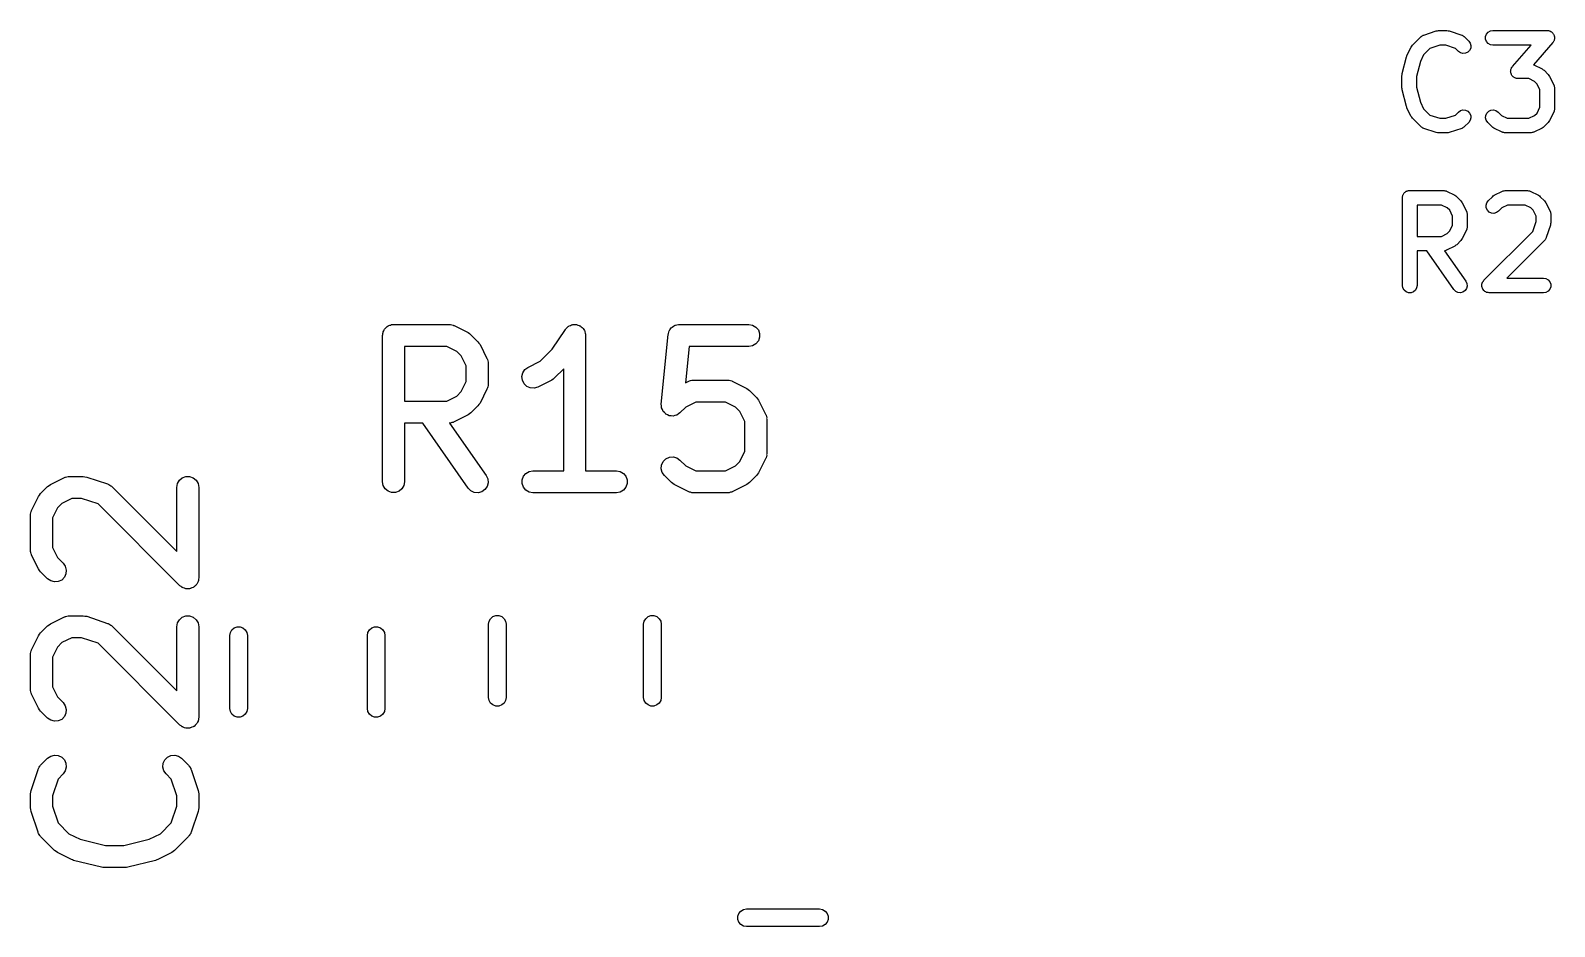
# Model space of a CAD drawing. Extents: x 83.4 to 168.1, y -157.3 to -85.4.
# Drawn here: x 86.18 to 96.59, y -122.21 to -116.08 of the extents above; entities that cross this region are included whole.
import ezdxf

# ---------------------------------------------------------------- set-up
doc = ezdxf.new("R2010")
doc.units = 0
doc.header["$MEASUREMENT"] = 0
doc.layers.add('BLACK', color=7, linetype='CONTINUOUS')

msp = doc.modelspace()

# ---------------------------------------------------------------- linework, layer by layer
at = {"layer": 'Black'}
for p, q in [((95.6219, -116.186), (95.6791, -116.129)), ((95.6791, -116.129), (95.6814, -116.127)), ((95.6814, -116.127), (95.6834, -116.125)), ((95.6834, -116.125), (95.6885, -116.122)), ((95.6885, -116.122), (95.6933, -116.119)), ((95.6933, -116.119), (95.6961, -116.118)), ((95.6961, -116.118), (95.6986, -116.117)), ((95.6986, -116.117), (95.7843, -116.088)), ((95.7843, -116.088), (95.7923, -116.087)), ((95.7923, -116.087), (95.8002, -116.085)), ((95.8002, -116.085), (95.8573, -116.085)), ((95.8573, -116.085), (95.8652, -116.087)), ((95.8652, -116.087), (95.8731, -116.088)), ((95.8731, -116.088), (95.9588, -116.117)), ((95.9588, -116.117), (95.9614, -116.118)), ((95.9614, -116.118), (95.9641, -116.119)), ((95.9641, -116.119), (95.9689, -116.122)), ((95.9689, -116.122), (95.9741, -116.125)), ((95.9741, -116.125), (95.976, -116.127)), ((95.976, -116.127), (95.9784, -116.129)), ((95.9784, -116.129), (96.0069, -116.157)), ((96.1223, -116.127), (96.1283, -116.11)), ((96.1223, -116.144), (96.1223, -116.127)), ((96.1283, -116.16), (96.1223, -116.144)), ((96.1283, -116.11), (96.1394, -116.097)), ((96.1394, -116.097), (96.1545, -116.088)), ((96.1545, -116.088), (96.1716, -116.085)), ((96.1716, -116.085), (96.543, -116.085)), ((96.543, -116.085), (96.5478, -116.086)), ((96.5478, -116.086), (96.5527, -116.086)), ((96.5527, -116.086), (96.5563, -116.088)), ((96.5563, -116.088), (96.5601, -116.088)), ((96.5601, -116.088), (96.5644, -116.091)), ((96.5644, -116.091), (96.5689, -116.093)), ((96.5689, -116.093), (96.5718, -116.095)), ((96.5718, -116.095), (96.5752, -116.097)), ((96.5752, -116.097), (96.5783, -116.101)), ((96.5783, -116.101), (96.582, -116.104)), ((96.582, -116.104), (96.5838, -116.107)), ((96.5838, -116.107), (96.5863, -116.11)), ((96.5863, -116.11), (96.588, -116.115)), ((96.5896, -116.153), (96.5876, -116.157)), ((96.588, -116.115), (96.5903, -116.119)), ((96.5906, -116.149), (96.5896, -116.153)), ((96.5903, -116.119), (96.5909, -116.123)), ((96.5923, -116.144), (96.5906, -116.149)), ((96.5909, -116.123), (96.5923, -116.127)), ((96.5923, -116.127), (96.5923, -116.132)), ((96.5923, -116.132), (96.593, -116.136)), ((96.593, -116.136), (96.5923, -116.14)), ((96.5923, -116.14), (96.5923, -116.144)), ((95.5825, -116.261), (95.584, -116.256)), ((95.584, -116.256), (95.6126, -116.199)), ((95.6126, -116.199), (95.6173, -116.192)), ((95.6173, -116.192), (95.6219, -116.186)), ((95.6984, -116.251), (95.6759, -116.296)), ((95.7415, -116.208), (95.6984, -116.251)), ((95.8083, -116.185), (95.7415, -116.208)), ((95.8492, -116.185), (95.8083, -116.185)), ((95.916, -116.208), (95.8492, -116.185)), ((95.9362, -116.228), (95.916, -116.208)), ((95.9505, -116.238), (95.9362, -116.228)), ((95.9672, -116.242), (95.9505, -116.238)), ((95.9845, -116.241), (95.9672, -116.242)), ((96.0003, -116.234), (95.9845, -116.241)), ((96.0125, -116.221), (96.0003, -116.234)), ((96.0069, -116.157), (96.0169, -116.171)), ((96.0199, -116.205), (96.0125, -116.221)), ((96.0169, -116.171), (96.0214, -116.188)), ((96.0214, -116.188), (96.0199, -116.205)), ((96.1394, -116.174), (96.1283, -116.16)), ((96.1545, -116.182), (96.1394, -116.174)), ((96.1716, -116.185), (96.1545, -116.182)), ((96.4328, -116.185), (96.1716, -116.185)), ((96.3054, -116.331), (96.4328, -116.185)), ((96.5806, -116.168), (96.4491, -116.319)), ((96.5832, -116.164), (96.5806, -116.168)), ((96.5863, -116.16), (96.5832, -116.164)), ((96.5876, -116.157), (96.5863, -116.16)), ((95.5517, -116.38), (95.5802, -116.266)), ((95.5802, -116.266), (95.5825, -116.261)), ((95.6759, -116.296), (95.6502, -116.399)), ((96.293, -116.363), (96.2938, -116.359)), ((96.2938, -116.368), (96.293, -116.363)), ((96.2938, -116.355), (96.2954, -116.351)), ((96.2938, -116.359), (96.2938, -116.355)), ((96.2954, -116.351), (96.2964, -116.346)), ((96.2964, -116.346), (96.2984, -116.343)), ((96.2984, -116.343), (96.2997, -116.339)), ((96.2997, -116.339), (96.3029, -116.335)), ((96.3029, -116.335), (96.3054, -116.331)), ((96.4491, -116.319), (96.4511, -116.319)), ((96.4511, -116.319), (96.5082, -116.348)), ((96.5082, -116.348), (96.5147, -116.353)), ((96.5147, -116.353), (96.5212, -116.357)), ((96.5212, -116.357), (96.5498, -116.386)), ((95.5502, -116.393), (95.5512, -116.387)), ((95.5502, -116.478), (95.5502, -116.393)), ((95.5512, -116.387), (95.5517, -116.38)), ((95.6502, -116.399), (95.6502, -116.472)), ((96.2938, -116.373), (96.2938, -116.368)), ((96.2951, -116.376), (96.2938, -116.373)), ((96.2957, -116.38), (96.2951, -116.376)), ((96.298, -116.384), (96.2957, -116.38)), ((96.2997, -116.389), (96.298, -116.384)), ((96.3022, -116.392), (96.2997, -116.389)), ((96.3041, -116.395), (96.3022, -116.392)), ((96.3077, -116.399), (96.3041, -116.395)), ((96.3109, -116.402), (96.3077, -116.399)), ((96.3142, -116.404), (96.3109, -116.402)), ((96.3171, -116.407), (96.3142, -116.404)), ((96.3217, -116.409), (96.3171, -116.407)), ((96.3259, -116.411), (96.3217, -116.409)), ((96.3297, -116.412), (96.3259, -116.411)), ((96.3333, -116.413), (96.3297, -116.412)), ((96.3382, -116.413), (96.3333, -116.413)), ((96.343, -116.414), (96.3382, -116.413)), ((96.4169, -116.414), (96.343, -116.414)), ((96.4563, -116.434), (96.4169, -116.414)), ((96.4734, -116.451), (96.4563, -116.434)), ((96.493, -116.49), (96.4734, -116.451)), ((96.5498, -116.386), (96.5544, -116.392)), ((96.5544, -116.392), (96.5592, -116.399)), ((96.5592, -116.399), (96.5877, -116.456)), ((96.5877, -116.456), (96.5886, -116.459)), ((96.5886, -116.459), (96.59, -116.461)), ((96.59, -116.461), (96.591, -116.467)), ((96.591, -116.467), (96.5927, -116.473)), ((95.5512, -116.484), (95.5502, -116.478)), ((95.5517, -116.49), (95.5512, -116.484)), ((95.5802, -116.605), (95.5517, -116.49)), ((95.6502, -116.472), (95.6759, -116.575)), ((96.493, -116.609), (96.493, -116.49)), ((96.5927, -116.473), (96.5925, -116.475)), ((96.5925, -116.475), (96.593, -116.478)), ((96.593, -116.478), (96.593, -116.621)), ((95.5825, -116.61), (95.5802, -116.605)), ((95.584, -116.615), (95.5825, -116.61)), ((95.6126, -116.672), (95.584, -116.615)), ((95.6173, -116.678), (95.6126, -116.672)), ((95.6759, -116.575), (95.6984, -116.62)), ((95.6984, -116.62), (95.7415, -116.663)), ((95.7415, -116.663), (95.8083, -116.685)), ((95.8492, -116.685), (95.916, -116.663)), ((95.916, -116.663), (95.9362, -116.643)), ((95.9362, -116.643), (95.9505, -116.633)), ((95.9505, -116.633), (95.9672, -116.628)), ((95.9672, -116.628), (95.9845, -116.63)), ((95.9845, -116.63), (96.0003, -116.637)), ((96.0003, -116.637), (96.0125, -116.65)), ((96.0125, -116.65), (96.0199, -116.665)), ((96.0199, -116.665), (96.0214, -116.683)), ((96.1218, -116.683), (96.1233, -116.665)), ((96.1233, -116.665), (96.1306, -116.65)), ((96.1306, -116.65), (96.1429, -116.637)), ((96.1429, -116.637), (96.1586, -116.63)), ((96.1586, -116.63), (96.1759, -116.628)), ((96.1759, -116.628), (96.1927, -116.633)), ((96.1927, -116.633), (96.2069, -116.643)), ((96.2069, -116.643), (96.2298, -116.666)), ((96.2298, -116.666), (96.2691, -116.685)), ((96.4169, -116.685), (96.4563, -116.666)), ((96.4563, -116.666), (96.4734, -116.649)), ((96.4734, -116.649), (96.493, -116.609)), ((96.5877, -116.643), (96.5592, -116.701)), ((96.5886, -116.641), (96.5877, -116.643)), ((96.59, -116.638), (96.5886, -116.641)), ((96.591, -116.632), (96.59, -116.638)), ((96.5927, -116.627), (96.591, -116.632)), ((96.593, -116.621), (96.5925, -116.624)), ((96.5925, -116.624), (96.5927, -116.627)), ((95.6219, -116.685), (95.6173, -116.678)), ((95.6791, -116.742), (95.6219, -116.685)), ((95.6814, -116.744), (95.6791, -116.742)), ((95.6834, -116.746), (95.6814, -116.744)), ((95.6885, -116.749), (95.6834, -116.746)), ((95.6933, -116.752), (95.6885, -116.749)), ((95.6961, -116.753), (95.6933, -116.752)), ((95.6986, -116.754), (95.6961, -116.753)), ((95.7843, -116.783), (95.6986, -116.754)), ((95.8083, -116.685), (95.8492, -116.685)), ((95.9588, -116.754), (95.8731, -116.783)), ((95.9614, -116.753), (95.9588, -116.754)), ((95.9641, -116.752), (95.9614, -116.753)), ((95.9689, -116.749), (95.9641, -116.752)), ((95.9741, -116.746), (95.9689, -116.749)), ((95.976, -116.744), (95.9741, -116.746)), ((95.9784, -116.742), (95.976, -116.744)), ((96.0069, -116.714), (95.9784, -116.742)), ((96.0169, -116.699), (96.0069, -116.714)), ((96.0214, -116.683), (96.0169, -116.699)), ((96.1263, -116.699), (96.1218, -116.683)), ((96.1362, -116.714), (96.1263, -116.699)), ((96.1648, -116.742), (96.1362, -116.714)), ((96.1714, -116.747), (96.1648, -116.742)), ((96.1778, -116.752), (96.1714, -116.747)), ((96.2349, -116.78), (96.1778, -116.752)), ((96.2377, -116.781), (96.2349, -116.78)), ((96.2402, -116.782), (96.2377, -116.781)), ((96.2691, -116.685), (96.4169, -116.685)), ((96.4483, -116.781), (96.4458, -116.782)), ((96.4511, -116.78), (96.4483, -116.781)), ((96.5082, -116.752), (96.4511, -116.78)), ((96.5147, -116.747), (96.5082, -116.752)), ((96.5212, -116.742), (96.5147, -116.747)), ((96.5498, -116.714), (96.5212, -116.742)), ((96.5544, -116.707), (96.5498, -116.714)), ((96.5592, -116.701), (96.5544, -116.707)), ((95.7923, -116.784), (95.7843, -116.783)), ((95.8002, -116.785), (95.7923, -116.784)), ((95.8573, -116.785), (95.8002, -116.785)), ((95.8652, -116.784), (95.8573, -116.785)), ((95.8731, -116.783), (95.8652, -116.784)), ((96.246, -116.783), (96.2402, -116.782)), ((96.2516, -116.785), (96.246, -116.783)), ((96.2545, -116.785), (96.2516, -116.785)), ((96.2573, -116.785), (96.2545, -116.785)), ((96.4287, -116.785), (96.2573, -116.785)), ((96.4316, -116.785), (96.4287, -116.785)), ((96.4344, -116.785), (96.4316, -116.785)), ((96.4401, -116.783), (96.4344, -116.785)), ((96.4458, -116.782), (96.4401, -116.783)), ((95.5628, -117.199), (95.565, -117.195)), ((95.565, -117.195), (95.5684, -117.193)), ((95.5684, -117.193), (95.5712, -117.189)), ((95.5712, -117.189), (95.575, -117.187)), ((95.575, -117.187), (95.5783, -117.184)), ((95.5783, -117.184), (95.5824, -117.183)), ((95.5824, -117.183), (95.5862, -117.181)), ((95.5862, -117.181), (95.5905, -117.18)), ((95.5905, -117.18), (95.5946, -117.178)), ((95.5946, -117.178), (95.599, -117.178)), ((95.599, -117.178), (95.6033, -117.178)), ((95.6033, -117.178), (95.8319, -117.178)), ((95.8319, -117.178), (95.8347, -117.178)), ((95.8347, -117.178), (95.8376, -117.178)), ((95.8376, -117.178), (95.8432, -117.18)), ((95.8432, -117.18), (95.849, -117.181)), ((95.849, -117.181), (95.8515, -117.182)), ((95.8515, -117.182), (95.8543, -117.183)), ((95.8543, -117.183), (95.9114, -117.211)), ((96.181, -117.211), (96.2381, -117.183)), ((96.2381, -117.183), (96.2409, -117.182)), ((96.2409, -117.182), (96.2434, -117.181)), ((96.2434, -117.181), (96.2491, -117.18)), ((96.2491, -117.18), (96.2548, -117.178)), ((96.2548, -117.178), (96.2576, -117.178)), ((96.2576, -117.178), (96.2605, -117.178)), ((96.2605, -117.178), (96.4033, -117.178)), ((96.4033, -117.178), (96.4062, -117.178)), ((96.4062, -117.178), (96.409, -117.178)), ((96.409, -117.178), (96.4147, -117.18)), ((96.4147, -117.18), (96.4204, -117.181)), ((96.4204, -117.181), (96.4229, -117.182)), ((96.4229, -117.182), (96.4257, -117.183)), ((96.4257, -117.183), (96.4828, -117.211)), ((95.5533, -117.228), (95.5541, -117.223)), ((95.5533, -117.828), (95.5533, -117.228)), ((95.5541, -117.219), (95.5556, -117.215)), ((95.5541, -117.223), (95.5541, -117.219)), ((95.5556, -117.215), (95.5563, -117.211)), ((95.5563, -117.211), (95.5585, -117.207)), ((95.5585, -117.207), (95.56, -117.203)), ((95.56, -117.203), (95.5628, -117.199)), ((95.6533, -117.278), (95.6533, -117.492)), ((95.8201, -117.278), (95.6533, -117.278)), ((95.8594, -117.297), (95.8201, -117.278)), ((95.8765, -117.314), (95.8594, -117.297)), ((95.9114, -117.211), (95.9178, -117.216)), ((95.9178, -117.216), (95.9244, -117.221)), ((95.9244, -117.221), (95.953, -117.249)), ((95.953, -117.249), (95.9576, -117.256)), ((95.9576, -117.256), (95.9623, -117.262)), ((95.9623, -117.262), (95.9909, -117.32)), ((96.125, -117.28), (96.1294, -117.264)), ((96.1265, -117.298), (96.125, -117.28)), ((96.1338, -117.313), (96.1265, -117.298)), ((96.1294, -117.264), (96.1394, -117.249)), ((96.1394, -117.249), (96.168, -117.221)), ((96.168, -117.221), (96.1745, -117.216)), ((96.1745, -117.216), (96.181, -117.211)), ((96.2329, -117.297), (96.2101, -117.32)), ((96.2723, -117.278), (96.2329, -117.297)), ((96.3915, -117.278), (96.2723, -117.278)), ((96.4309, -117.297), (96.3915, -117.278)), ((96.448, -117.314), (96.4309, -117.297)), ((96.4828, -117.211), (96.4893, -117.216)), ((96.4893, -117.216), (96.4958, -117.221)), ((96.4958, -117.221), (96.5244, -117.249)), ((96.5244, -117.249), (96.529, -117.256)), ((96.529, -117.256), (96.5338, -117.262)), ((96.5338, -117.262), (96.5623, -117.32)), ((95.8962, -117.354), (95.8765, -117.314)), ((95.8962, -117.416), (95.8962, -117.354)), ((95.9909, -117.32), (95.9917, -117.322)), ((95.9917, -117.322), (95.9932, -117.325)), ((95.9932, -117.325), (95.9942, -117.331)), ((95.9942, -117.331), (95.9959, -117.336)), ((95.9959, -117.336), (95.9957, -117.339)), ((95.9957, -117.339), (95.9962, -117.342)), ((95.9962, -117.342), (95.9962, -117.428)), ((96.1461, -117.326), (96.1338, -117.313)), ((96.1618, -117.333), (96.1461, -117.326)), ((96.1791, -117.335), (96.1618, -117.333)), ((96.1959, -117.33), (96.1791, -117.335)), ((96.2101, -117.32), (96.1959, -117.33)), ((96.4453, -117.458), (96.4676, -117.391)), ((96.4676, -117.354), (96.448, -117.314)), ((96.4676, -117.391), (96.4676, -117.354)), ((96.5623, -117.32), (96.5632, -117.322)), ((96.5632, -117.322), (96.5646, -117.325)), ((96.5646, -117.325), (96.5656, -117.331)), ((96.5656, -117.331), (96.5673, -117.336)), ((96.5676, -117.399), (96.5662, -117.407)), ((96.5673, -117.336), (96.5671, -117.339)), ((96.5671, -117.339), (96.5676, -117.342)), ((96.5676, -117.342), (96.5676, -117.399)), ((95.6533, -117.492), (95.8201, -117.492)), ((95.8201, -117.492), (95.8594, -117.472)), ((95.8594, -117.472), (95.8765, -117.455)), ((95.8765, -117.455), (95.8962, -117.416)), ((95.9623, -117.507), (95.9576, -117.514)), ((95.9909, -117.45), (95.9623, -117.507)), ((95.9917, -117.447), (95.9909, -117.45)), ((95.9932, -117.445), (95.9917, -117.447)), ((95.9942, -117.439), (95.9932, -117.445)), ((95.9959, -117.433), (95.9942, -117.439)), ((95.9962, -117.428), (95.9957, -117.43)), ((95.9957, -117.43), (95.9959, -117.433)), ((96.1108, -117.792), (96.4453, -117.458)), ((96.5344, -117.506), (96.531, -117.511)), ((96.5351, -117.503), (96.5344, -117.506)), ((96.5365, -117.501), (96.5351, -117.503)), ((96.5651, -117.415), (96.5365, -117.501)), ((96.5662, -117.407), (96.5651, -117.415)), ((95.7202, -117.592), (95.6533, -117.592)), ((95.6533, -117.592), (95.6533, -117.828)), ((95.9052, -117.856), (95.7202, -117.592)), ((95.8432, -117.59), (95.8412, -117.59)), ((95.8412, -117.59), (95.9871, -117.799)), ((95.849, -117.589), (95.8432, -117.59)), ((95.8515, -117.587), (95.849, -117.589)), ((95.8543, -117.587), (95.8515, -117.587)), ((95.9114, -117.558), (95.8543, -117.587)), ((95.9178, -117.553), (95.9114, -117.558)), ((95.9244, -117.549), (95.9178, -117.553)), ((95.953, -117.52), (95.9244, -117.549)), ((95.9576, -117.514), (95.953, -117.52)), ((96.5244, -117.52), (96.2669, -117.778)), ((96.5261, -117.518), (96.5244, -117.52)), ((96.5282, -117.516), (96.5261, -117.518)), ((96.531, -117.511), (96.5282, -117.516)), ((95.9871, -117.799), (95.9945, -117.815)), ((95.9945, -117.815), (95.996, -117.832)), ((96.0964, -117.823), (96.0969, -117.821)), ((96.0969, -117.83), (96.0964, -117.823)), ((96.0969, -117.819), (96.0992, -117.813)), ((96.0969, -117.821), (96.0969, -117.819)), ((96.0992, -117.813), (96.1009, -117.806)), ((96.1009, -117.806), (96.1021, -117.805)), ((96.1021, -117.805), (96.1029, -117.803)), ((96.1029, -117.803), (96.1071, -117.798)), ((96.1071, -117.798), (96.1108, -117.792)), ((96.2669, -117.778), (96.5176, -117.778)), ((96.5176, -117.778), (96.5347, -117.781)), ((96.5347, -117.781), (96.5498, -117.789)), ((96.5498, -117.789), (96.5609, -117.803)), ((96.5609, -117.803), (96.5669, -117.819)), ((96.5669, -117.819), (96.5669, -117.836)), ((95.5563, -117.845), (95.5533, -117.828)), ((95.565, -117.86), (95.5563, -117.845)), ((95.5783, -117.871), (95.565, -117.86)), ((95.5946, -117.877), (95.5783, -117.871)), ((95.612, -117.877), (95.5946, -117.877)), ((95.6283, -117.871), (95.612, -117.877)), ((95.6416, -117.86), (95.6283, -117.871)), ((95.6503, -117.845), (95.6416, -117.86)), ((95.6533, -117.828), (95.6503, -117.845)), ((95.9175, -117.869), (95.9052, -117.856)), ((95.9332, -117.876), (95.9175, -117.869)), ((95.9505, -117.877), (95.9332, -117.876)), ((95.9673, -117.873), (95.9505, -117.877)), ((95.9815, -117.863), (95.9673, -117.873)), ((95.9915, -117.849), (95.9815, -117.863)), ((95.996, -117.832), (95.9915, -117.849)), ((96.0969, -117.836), (96.0969, -117.83)), ((96.0977, -117.838), (96.0969, -117.836)), ((96.0979, -117.841), (96.0977, -117.838)), ((96.1007, -117.846), (96.0979, -117.841)), ((96.1029, -117.853), (96.1007, -117.846)), ((96.1043, -117.854), (96.1029, -117.853)), ((96.1052, -117.856), (96.1043, -117.854)), ((96.1098, -117.861), (96.1052, -117.856)), ((96.114, -117.866), (96.1098, -117.861)), ((96.116, -117.867), (96.114, -117.866)), ((96.1175, -117.869), (96.116, -117.867)), ((96.1234, -117.871), (96.1175, -117.869)), ((96.1291, -117.875), (96.1234, -117.871)), ((96.1313, -117.875), (96.1291, -117.875)), ((96.1332, -117.876), (96.1313, -117.875)), ((96.1397, -117.876), (96.1332, -117.876)), ((96.1462, -117.878), (96.1397, -117.876)), ((96.5176, -117.878), (96.1462, -117.878)), ((96.5347, -117.875), (96.5176, -117.878)), ((96.5498, -117.866), (96.5347, -117.875)), ((96.5609, -117.853), (96.5498, -117.866)), ((96.5669, -117.836), (96.5609, -117.853)), ((88.59, -118.138), (88.5922, -118.132)), ((88.5922, -118.132), (88.5964, -118.127)), ((88.5964, -118.127), (88.5997, -118.121)), ((88.5997, -118.121), (88.6047, -118.117)), ((88.6047, -118.117), (88.609, -118.112)), ((88.609, -118.112), (88.6146, -118.109)), ((88.6146, -118.109), (88.6197, -118.104)), ((88.6197, -118.104), (88.6258, -118.102)), ((88.6258, -118.102), (88.6315, -118.099)), ((88.6315, -118.099), (88.638, -118.098)), ((88.638, -118.098), (88.6441, -118.095)), ((88.6441, -118.095), (88.6507, -118.095)), ((88.6507, -118.095), (88.6572, -118.094)), ((88.6572, -118.094), (89.0381, -118.094)), ((89.0381, -118.094), (89.0424, -118.095)), ((89.0424, -118.095), (89.0467, -118.095)), ((89.0467, -118.095), (89.0551, -118.097)), ((89.0551, -118.097), (89.0638, -118.099)), ((89.0638, -118.099), (89.0675, -118.101)), ((89.0675, -118.101), (89.0717, -118.102)), ((89.0717, -118.102), (89.1669, -118.15)), ((89.7417, -118.264), (89.8329, -118.128)), ((89.8329, -118.128), (89.8357, -118.125)), ((89.8357, -118.125), (89.8378, -118.121)), ((89.8378, -118.121), (89.8447, -118.115)), ((89.8447, -118.115), (89.8508, -118.109)), ((89.8508, -118.109), (89.8546, -118.107)), ((89.8546, -118.107), (89.8578, -118.104)), ((89.8578, -118.104), (89.8662, -118.101)), ((89.8662, -118.101), (89.8742, -118.097)), ((89.8742, -118.097), (89.8783, -118.097)), ((89.8783, -118.097), (89.8822, -118.095)), ((89.8822, -118.095), (89.8912, -118.095)), ((89.8912, -118.095), (89.9001, -118.094)), ((89.9001, -118.094), (89.9041, -118.095)), ((89.9041, -118.095), (89.9083, -118.095)), ((89.9083, -118.095), (89.9167, -118.099)), ((89.9167, -118.099), (89.9254, -118.101)), ((89.9254, -118.101), (89.9289, -118.103)), ((89.9289, -118.103), (89.9328, -118.104)), ((89.9328, -118.104), (89.9396, -118.11)), ((89.9396, -118.11), (89.9471, -118.115)), ((89.9471, -118.115), (89.9495, -118.118)), ((89.9495, -118.118), (89.9527, -118.121)), ((89.9527, -118.121), (89.9572, -118.129)), ((89.9572, -118.129), (89.9625, -118.136)), ((90.542, -118.137), (90.5436, -118.135)), ((90.5436, -118.135), (90.5446, -118.132)), ((90.5446, -118.132), (90.5512, -118.124)), ((90.5512, -118.124), (90.5572, -118.116)), ((90.5572, -118.116), (90.5595, -118.114)), ((90.5595, -118.114), (90.5613, -118.112)), ((90.5613, -118.112), (90.5702, -118.107)), ((90.5702, -118.107), (90.5787, -118.101)), ((90.5787, -118.101), (90.5814, -118.1)), ((90.5814, -118.1), (90.5839, -118.099)), ((90.5839, -118.099), (90.594, -118.097)), ((90.594, -118.097), (90.6039, -118.095)), ((90.6039, -118.095), (90.6068, -118.095)), ((90.6068, -118.095), (90.6095, -118.094)), ((90.6095, -118.094), (91.0857, -118.094)), ((91.0857, -118.094), (91.1114, -118.099)), ((91.1114, -118.099), (91.1339, -118.112)), ((91.1339, -118.112), (91.1507, -118.132)), ((91.1507, -118.132), (91.1596, -118.156)), ((88.5822, -118.169), (88.5833, -118.163)), ((88.5822, -119.169), (88.5822, -118.169)), ((88.5833, -118.156), (88.5855, -118.15)), ((88.5833, -118.163), (88.5833, -118.156)), ((88.5855, -118.15), (88.5867, -118.144)), ((88.5867, -118.144), (88.59, -118.138)), ((89.1669, -118.15), (89.1766, -118.157)), ((89.1766, -118.157), (89.1864, -118.164)), ((89.1864, -118.164), (89.234, -118.212)), ((89.234, -118.212), (89.2409, -118.221)), ((89.2409, -118.221), (89.2481, -118.231)), ((89.2481, -118.231), (89.2957, -118.326)), ((89.9625, -118.136), (89.9637, -118.14)), ((89.9637, -118.14), (89.9657, -118.144)), ((89.9657, -118.144), (89.9673, -118.153)), ((89.9673, -118.153), (89.9698, -118.161)), ((89.9698, -118.161), (89.9695, -118.165)), ((89.9695, -118.165), (89.9703, -118.169)), ((89.9703, -118.169), (89.9703, -119.094)), ((90.4873, -118.638), (90.5349, -118.162)), ((90.5349, -118.162), (90.5357, -118.159)), ((90.5357, -118.156), (90.5392, -118.147)), ((90.5357, -118.159), (90.5357, -118.156)), ((90.5392, -118.147), (90.542, -118.137)), ((91.1339, -118.227), (91.1114, -118.24)), ((91.1507, -118.207), (91.1339, -118.227)), ((91.1596, -118.182), (91.1507, -118.207)), ((91.1596, -118.156), (91.1596, -118.182)), ((88.7322, -118.244), (88.7322, -118.618)), ((89.0204, -118.244), (88.7322, -118.244)), ((89.0889, -118.279), (89.0204, -118.244)), ((89.1193, -118.309), (89.0889, -118.279)), ((89.1536, -118.378), (89.1193, -118.309)), ((89.2957, -118.326), (89.2969, -118.33)), ((89.2969, -118.33), (89.2991, -118.334)), ((89.2991, -118.334), (89.3006, -118.343)), ((89.3006, -118.343), (89.3031, -118.351)), ((89.6604, -118.346), (89.7417, -118.264)), ((90.6774, -118.244), (90.6526, -118.493)), ((91.0857, -118.244), (90.6774, -118.244)), ((91.1114, -118.24), (91.0857, -118.244)), ((89.1536, -118.485), (89.1536, -118.378)), ((89.3031, -118.351), (89.3028, -118.356)), ((89.3028, -118.356), (89.3036, -118.36)), ((89.3036, -118.36), (89.3036, -118.503)), ((89.5347, -118.451), (89.5407, -118.425)), ((89.5407, -118.425), (89.5551, -118.403)), ((89.5551, -118.403), (89.576, -118.388)), ((89.576, -118.388), (89.6604, -118.346)), ((89.8203, -118.398), (89.7578, -118.46)), ((89.8203, -119.094), (89.8203, -118.398)), ((89.1193, -118.553), (89.1536, -118.485)), ((89.2957, -118.536), (89.2481, -118.631)), ((89.2969, -118.532), (89.2957, -118.536)), ((89.2991, -118.528), (89.2969, -118.532)), ((89.3006, -118.52), (89.2991, -118.528)), ((89.3031, -118.511), (89.3006, -118.52)), ((89.3036, -118.503), (89.3028, -118.507)), ((89.3028, -118.507), (89.3031, -118.511)), ((89.5377, -118.476), (89.5347, -118.451)), ((89.5493, -118.5), (89.5377, -118.476)), ((89.5682, -118.518), (89.5493, -118.5)), ((89.5921, -118.528), (89.5682, -118.518)), ((89.6181, -118.53), (89.5921, -118.528)), ((89.6431, -118.522), (89.6181, -118.53)), ((89.7383, -118.475), (89.6431, -118.522)), ((89.748, -118.467), (89.7383, -118.475)), ((89.7578, -118.46), (89.748, -118.467)), ((90.6526, -118.493), (90.6712, -118.483)), ((90.6712, -118.483), (90.6754, -118.482)), ((90.6754, -118.482), (90.6791, -118.48)), ((90.6791, -118.48), (90.6878, -118.478)), ((90.6878, -118.478), (90.6962, -118.476)), ((90.6962, -118.476), (90.7005, -118.476)), ((90.7005, -118.476), (90.7048, -118.475)), ((90.7048, -118.475), (90.9429, -118.475)), ((90.9429, -118.475), (90.9471, -118.476)), ((90.9471, -118.476), (90.9515, -118.476)), ((90.9515, -118.476), (90.9599, -118.478)), ((90.9599, -118.478), (90.9685, -118.48)), ((90.9685, -118.48), (90.9723, -118.482)), ((90.9723, -118.482), (90.9764, -118.483)), ((90.9764, -118.483), (91.0717, -118.531)), ((91.0717, -118.531), (91.0813, -118.538)), ((91.0813, -118.538), (91.0911, -118.545)), ((91.0911, -118.545), (91.1388, -118.593)), ((88.7322, -118.618), (89.0204, -118.618)), ((89.0204, -118.618), (89.0889, -118.584)), ((89.0889, -118.584), (89.1193, -118.553)), ((89.234, -118.651), (89.1864, -118.699)), ((89.2409, -118.641), (89.234, -118.651)), ((89.2481, -118.631), (89.2409, -118.641)), ((90.4883, -118.651), (90.4872, -118.639)), ((90.4872, -118.639), (90.4873, -118.639)), ((90.4873, -118.639), (90.4873, -118.638)), ((90.4892, -118.664), (90.4883, -118.651)), ((90.7225, -118.625), (90.654, -118.66)), ((90.9252, -118.625), (90.7225, -118.625)), ((90.9937, -118.66), (90.9252, -118.625)), ((91.1388, -118.593), (91.1457, -118.602)), ((91.1457, -118.602), (91.1528, -118.612)), ((91.1528, -118.612), (91.2004, -118.707)), ((89.0717, -118.76), (89.0675, -118.761)), ((89.1669, -118.713), (89.0717, -118.76)), ((89.1766, -118.705), (89.1669, -118.713)), ((89.1864, -118.699), (89.1766, -118.705)), ((90.4894, -118.664), (90.4892, -118.664)), ((90.4895, -118.665), (90.4894, -118.664)), ((90.4948, -118.676), (90.4895, -118.665)), ((90.5, -118.688), (90.4948, -118.676)), ((90.5003, -118.688), (90.5, -118.688)), ((90.5005, -118.689), (90.5003, -118.688)), ((90.5094, -118.697), (90.5005, -118.689)), ((90.5181, -118.706), (90.5094, -118.697)), ((90.5186, -118.707), (90.5181, -118.706)), ((90.5189, -118.707), (90.5186, -118.707)), ((90.5303, -118.712), (90.5189, -118.707)), ((90.5416, -118.718), (90.5303, -118.712)), ((90.5421, -118.718), (90.5416, -118.718)), ((90.5425, -118.718), (90.5421, -118.718)), ((90.555, -118.719), (90.5425, -118.718)), ((90.5675, -118.72), (90.555, -118.719)), ((90.568, -118.72), (90.5675, -118.72)), ((90.5685, -118.72), (90.568, -118.72)), ((90.5806, -118.717), (90.5685, -118.72)), ((90.5928, -118.714), (90.5806, -118.717)), ((90.5932, -118.714), (90.5928, -118.714)), ((90.5936, -118.714), (90.5932, -118.714)), ((90.6039, -118.706), (90.5936, -118.714)), ((90.6143, -118.699), (90.6039, -118.706)), ((90.6146, -118.699), (90.6143, -118.699)), ((90.615, -118.699), (90.6146, -118.699)), ((90.654, -118.66), (90.615, -118.699)), ((91.0241, -118.69), (90.9937, -118.66)), ((91.0584, -118.758), (91.0241, -118.69)), ((91.0584, -118.961), (91.0584, -118.758)), ((91.2004, -118.707), (91.2017, -118.711)), ((91.2017, -118.711), (91.2038, -118.715)), ((91.2038, -118.715), (91.2054, -118.724)), ((91.2054, -118.724), (91.2079, -118.732)), ((91.2079, -118.732), (91.2076, -118.737)), ((91.2076, -118.737), (91.2084, -118.741)), ((91.2084, -118.741), (91.2084, -118.979)), ((88.8562, -118.768), (88.7322, -118.768)), ((88.7322, -118.768), (88.7322, -119.169)), ((89.1671, -119.212), (88.8562, -118.768)), ((89.0424, -118.767), (89.0392, -118.768)), ((89.0392, -118.768), (89.29, -119.126)), ((89.0467, -118.768), (89.0424, -118.767)), ((89.0551, -118.765), (89.0467, -118.768)), ((89.0638, -118.764), (89.0551, -118.765)), ((89.0675, -118.761), (89.0638, -118.764)), ((91.0241, -119.03), (91.0584, -118.961)), ((90.4872, -119.081), (90.4895, -119.055)), ((90.4895, -119.055), (90.5005, -119.031)), ((90.5005, -119.031), (90.5189, -119.013)), ((90.5189, -119.013), (90.5425, -119.002)), ((90.5425, -119.002), (90.5685, -118.999)), ((90.5685, -118.999), (90.5936, -119.006)), ((90.5936, -119.006), (90.615, -119.021)), ((90.615, -119.021), (90.654, -119.06)), ((90.654, -119.06), (90.7225, -119.094)), ((90.9252, -119.094), (90.9937, -119.06)), ((90.9937, -119.06), (91.0241, -119.03)), ((91.2004, -119.012), (91.1528, -119.108)), ((91.2017, -119.008), (91.2004, -119.012)), ((91.2038, -119.005), (91.2017, -119.008)), ((91.2054, -118.996), (91.2038, -119.005)), ((91.2079, -118.987), (91.2054, -118.996)), ((91.2084, -118.979), (91.2076, -118.983)), ((91.2076, -118.983), (91.2079, -118.987)), ((86.3121, -119.188), (86.4074, -119.141)), ((86.4074, -119.141), (86.4115, -119.139)), ((86.4115, -119.139), (86.4153, -119.137)), ((86.4153, -119.137), (86.4239, -119.136)), ((86.4239, -119.136), (86.4323, -119.133)), ((86.4323, -119.133), (86.4366, -119.133)), ((86.4366, -119.133), (86.4409, -119.133)), ((86.4409, -119.133), (86.5361, -119.133)), ((86.5361, -119.133), (86.548, -119.135)), ((86.548, -119.135), (86.5599, -119.137)), ((86.5599, -119.137), (86.7027, -119.184)), ((87.18, -119.182), (87.193, -119.159)), ((87.193, -119.159), (87.2129, -119.143)), ((87.2129, -119.143), (87.2374, -119.134)), ((87.2374, -119.134), (87.2635, -119.134)), ((87.2635, -119.134), (87.2879, -119.143)), ((87.2879, -119.143), (87.3079, -119.159)), ((87.3079, -119.159), (87.3209, -119.182)), ((88.5867, -119.195), (88.5822, -119.169)), ((88.7322, -119.169), (88.7276, -119.195)), ((89.29, -119.126), (89.301, -119.15)), ((89.3033, -119.176), (89.2966, -119.201)), ((89.301, -119.15), (89.3033, -119.176)), ((89.5357, -119.156), (89.5446, -119.132)), ((89.5357, -119.182), (89.5357, -119.156)), ((89.5446, -119.132), (89.5613, -119.112)), ((89.5613, -119.112), (89.5839, -119.099)), ((89.5839, -119.099), (89.6095, -119.094)), ((89.6095, -119.094), (89.8203, -119.094)), ((89.9703, -119.094), (90.181, -119.094)), ((90.181, -119.094), (90.2066, -119.099)), ((90.2066, -119.099), (90.2292, -119.112)), ((90.2292, -119.112), (90.2459, -119.132)), ((90.2459, -119.132), (90.2548, -119.156)), ((90.2548, -119.156), (90.2548, -119.182)), ((90.494, -119.106), (90.4872, -119.081)), ((90.5089, -119.127), (90.494, -119.106)), ((90.5565, -119.175), (90.5089, -119.127)), ((90.5663, -119.182), (90.5565, -119.175)), ((90.7225, -119.094), (90.9252, -119.094)), ((91.0911, -119.175), (91.0813, -119.182)), ((91.1388, -119.127), (91.0911, -119.175)), ((91.1457, -119.117), (91.1388, -119.127)), ((91.1528, -119.108), (91.1457, -119.117)), ((86.1833, -119.365), (86.231, -119.269)), ((86.231, -119.269), (86.2381, -119.26)), ((86.2381, -119.26), (86.245, -119.25)), ((86.245, -119.25), (86.2926, -119.202)), ((86.2926, -119.202), (86.3025, -119.195)), ((86.3025, -119.195), (86.3121, -119.188)), ((86.7027, -119.184), (86.7065, -119.186)), ((86.7065, -119.186), (86.7107, -119.187)), ((86.7107, -119.187), (86.7179, -119.192)), ((86.7179, -119.192), (86.7256, -119.197)), ((86.7256, -119.197), (86.7285, -119.2)), ((86.7285, -119.2), (86.732, -119.202)), ((86.732, -119.202), (87.1754, -119.646)), ((87.1754, -119.208), (87.18, -119.182)), ((87.1754, -119.646), (87.1754, -119.208)), ((87.3209, -119.182), (87.3254, -119.208)), ((87.3254, -119.208), (87.3254, -119.827)), ((88.5997, -119.218), (88.5867, -119.195)), ((88.6197, -119.234), (88.5997, -119.218)), ((88.6441, -119.243), (88.6197, -119.234)), ((88.6702, -119.243), (88.6441, -119.243)), ((88.6947, -119.234), (88.6702, -119.243)), ((88.7146, -119.218), (88.6947, -119.234)), ((88.7276, -119.195), (88.7146, -119.218)), ((89.1856, -119.231), (89.1671, -119.212)), ((89.2092, -119.242), (89.1856, -119.231)), ((89.2351, -119.244), (89.2092, -119.242)), ((89.2603, -119.237), (89.2351, -119.244)), ((89.2816, -119.222), (89.2603, -119.237)), ((89.2966, -119.201), (89.2816, -119.222)), ((89.5446, -119.207), (89.5357, -119.182)), ((89.5613, -119.227), (89.5446, -119.207)), ((89.5839, -119.24), (89.5613, -119.227)), ((89.6095, -119.244), (89.5839, -119.24)), ((90.181, -119.244), (89.6095, -119.244)), ((90.2066, -119.24), (90.181, -119.244)), ((90.2292, -119.227), (90.2066, -119.24)), ((90.2459, -119.207), (90.2292, -119.227)), ((90.2548, -119.182), (90.2459, -119.207)), ((90.576, -119.189), (90.5663, -119.182)), ((90.6712, -119.236), (90.576, -119.189)), ((90.6754, -119.238), (90.6712, -119.236)), ((90.6791, -119.24), (90.6754, -119.238)), ((90.6878, -119.241), (90.6791, -119.24)), ((90.6962, -119.244), (90.6878, -119.241)), ((90.7005, -119.244), (90.6962, -119.244)), ((90.7048, -119.244), (90.7005, -119.244)), ((90.9429, -119.244), (90.7048, -119.244)), ((90.9471, -119.244), (90.9429, -119.244)), ((90.9515, -119.244), (90.9471, -119.244)), ((90.9599, -119.241), (90.9515, -119.244)), ((90.9685, -119.24), (90.9599, -119.241)), ((90.9723, -119.238), (90.9685, -119.24)), ((90.9764, -119.236), (90.9723, -119.238)), ((91.0717, -119.189), (90.9764, -119.236)), ((91.0813, -119.182), (91.0717, -119.189)), ((86.1759, -119.39), (86.1784, -119.381)), ((86.1784, -119.381), (86.18, -119.372)), ((86.18, -119.372), (86.1821, -119.369)), ((86.1821, -119.369), (86.1833, -119.365)), ((86.3597, -119.347), (86.3254, -119.416)), ((86.3901, -119.317), (86.3597, -119.347)), ((86.4586, -119.283), (86.3901, -119.317)), ((86.524, -119.283), (86.4586, -119.283)), ((86.6385, -119.321), (86.524, -119.283)), ((87.1974, -119.88), (86.6385, -119.321)), ((86.1754, -119.398), (86.1762, -119.394)), ((86.1754, -119.636), (86.1754, -119.398)), ((86.1762, -119.394), (86.1759, -119.39)), ((86.3254, -119.416), (86.3254, -119.619)), ((86.1762, -119.64), (86.1754, -119.636)), ((86.1759, -119.645), (86.1762, -119.64)), ((86.1784, -119.653), (86.1759, -119.645)), ((86.18, -119.662), (86.1784, -119.653)), ((86.1821, -119.666), (86.18, -119.662)), ((86.1833, -119.67), (86.1821, -119.666)), ((86.231, -119.765), (86.1833, -119.67)), ((86.3254, -119.619), (86.3597, -119.687)), ((86.3597, -119.687), (86.3987, -119.726)), ((86.2381, -119.775), (86.231, -119.765)), ((86.245, -119.785), (86.2381, -119.775)), ((86.2926, -119.832), (86.245, -119.785)), ((86.3987, -119.726), (86.4136, -119.747)), ((86.4181, -119.798), (86.4071, -119.822)), ((86.4136, -119.747), (86.4204, -119.773)), ((86.4204, -119.773), (86.4181, -119.798)), ((86.314, -119.847), (86.2926, -119.832)), ((86.3391, -119.854), (86.314, -119.847)), ((86.3651, -119.852), (86.3391, -119.854)), ((86.3887, -119.841), (86.3651, -119.852)), ((86.4071, -119.822), (86.3887, -119.841)), ((87.2054, -119.885), (87.1974, -119.88)), ((87.2129, -119.892), (87.2054, -119.885)), ((87.216, -119.893), (87.2129, -119.892)), ((87.2187, -119.895), (87.216, -119.893)), ((87.2282, -119.897), (87.2187, -119.895)), ((87.2374, -119.901), (87.2282, -119.897)), ((87.2407, -119.901), (87.2374, -119.901)), ((87.2439, -119.901), (87.2407, -119.901)), ((87.2537, -119.901), (87.2439, -119.901)), ((87.2635, -119.901), (87.2537, -119.901)), ((87.2666, -119.899), (87.2635, -119.901)), ((87.2698, -119.899), (87.2666, -119.899)), ((87.2787, -119.895), (87.2698, -119.899)), ((87.2879, -119.892), (87.2787, -119.895)), ((87.2905, -119.89), (87.2879, -119.892)), ((87.2934, -119.888), (87.2905, -119.89)), ((87.3004, -119.881), (87.2934, -119.888)), ((87.3079, -119.875), (87.3004, -119.881)), ((87.3095, -119.872), (87.3079, -119.875)), ((87.3119, -119.87), (87.3095, -119.872)), ((87.316, -119.861), (87.3119, -119.87)), ((87.3209, -119.852), (87.316, -119.861)), ((87.3215, -119.849), (87.3209, -119.852)), ((87.3229, -119.846), (87.3215, -119.849)), ((87.3237, -119.836), (87.3229, -119.846)), ((87.3254, -119.827), (87.3237, -119.836)), ((86.3121, -120.141), (86.4074, -120.093)), ((86.4074, -120.093), (86.4115, -120.092)), ((86.4115, -120.092), (86.4153, -120.09)), ((86.4153, -120.09), (86.4239, -120.088)), ((86.4239, -120.088), (86.4323, -120.086)), ((86.4323, -120.086), (86.4366, -120.086)), ((86.4366, -120.086), (86.4409, -120.085)), ((86.4409, -120.085), (86.5361, -120.085)), ((86.5361, -120.085), (86.548, -120.087)), ((86.548, -120.087), (86.5599, -120.089)), ((86.5599, -120.089), (86.7027, -120.137)), ((87.18, -120.134), (87.193, -120.112)), ((87.193, -120.112), (87.2129, -120.095)), ((87.2129, -120.095), (87.2374, -120.086)), ((87.2374, -120.086), (87.2635, -120.086)), ((87.2635, -120.086), (87.2879, -120.095)), ((87.2879, -120.095), (87.3079, -120.112)), ((87.3079, -120.112), (87.3209, -120.134)), ((89.3105, -120.123), (89.3209, -120.105)), ((89.3209, -120.105), (89.3368, -120.091)), ((89.3368, -120.091), (89.3564, -120.084)), ((89.3564, -120.084), (89.3773, -120.084)), ((89.3773, -120.084), (89.3968, -120.091)), ((89.3968, -120.091), (89.4128, -120.105)), ((89.4128, -120.105), (89.4232, -120.123)), ((90.3705, -120.123), (90.3809, -120.105)), ((90.3809, -120.105), (90.3968, -120.091)), ((90.3968, -120.091), (90.4164, -120.084)), ((90.4164, -120.084), (90.4373, -120.084)), ((90.4373, -120.084), (90.4568, -120.091)), ((90.4568, -120.091), (90.4728, -120.105)), ((90.4728, -120.105), (90.4832, -120.123)), ((86.231, -120.222), (86.2381, -120.212)), ((86.2381, -120.212), (86.245, -120.202)), ((86.245, -120.202), (86.2926, -120.155)), ((86.2926, -120.155), (86.3025, -120.148)), ((86.3025, -120.148), (86.3121, -120.141)), ((86.7027, -120.137), (86.7065, -120.139)), ((86.7065, -120.139), (86.7107, -120.14)), ((86.7107, -120.14), (86.7179, -120.145)), ((86.7179, -120.145), (86.7256, -120.149)), ((86.7256, -120.149), (86.7285, -120.152)), ((86.7285, -120.152), (86.732, -120.155)), ((86.732, -120.155), (87.1754, -120.598)), ((87.1754, -120.16), (87.18, -120.134)), ((87.1754, -120.598), (87.1754, -120.16)), ((87.3209, -120.134), (87.3254, -120.16)), ((87.3254, -120.16), (87.3254, -120.779)), ((87.538, -120.22), (87.5417, -120.199)), ((87.5417, -120.199), (87.5521, -120.181)), ((87.5521, -120.181), (87.568, -120.168)), ((87.568, -120.168), (87.5876, -120.16)), ((87.5876, -120.16), (87.6085, -120.16)), ((87.6085, -120.16), (87.628, -120.168)), ((87.628, -120.168), (87.644, -120.181)), ((87.644, -120.181), (87.6544, -120.199)), ((87.6544, -120.199), (87.658, -120.22)), ((88.478, -120.22), (88.4817, -120.199)), ((88.4817, -120.199), (88.4921, -120.181)), ((88.4921, -120.181), (88.508, -120.168)), ((88.508, -120.168), (88.5276, -120.16)), ((88.5276, -120.16), (88.5485, -120.16)), ((88.5485, -120.16), (88.568, -120.168)), ((88.568, -120.168), (88.584, -120.181)), ((88.584, -120.181), (88.5944, -120.199)), ((88.5944, -120.199), (88.598, -120.22)), ((89.3068, -120.143), (89.3105, -120.123)), ((89.3068, -120.643), (89.3068, -120.143)), ((89.4232, -120.123), (89.4268, -120.143)), ((89.4268, -120.143), (89.4268, -120.643)), ((90.3668, -120.143), (90.3705, -120.123)), ((90.3668, -120.643), (90.3668, -120.143)), ((90.4832, -120.123), (90.4868, -120.143)), ((90.4868, -120.143), (90.4868, -120.643)), ((86.18, -120.325), (86.1821, -120.321)), ((86.1821, -120.321), (86.1833, -120.317)), ((86.1833, -120.317), (86.231, -120.222)), ((86.3597, -120.3), (86.3254, -120.368)), ((86.3901, -120.269), (86.3597, -120.3)), ((86.4586, -120.235), (86.3901, -120.269)), ((86.524, -120.235), (86.4586, -120.235)), ((86.6385, -120.273), (86.524, -120.235)), ((87.1974, -120.832), (86.6385, -120.273)), ((87.538, -120.72), (87.538, -120.22)), ((87.658, -120.22), (87.658, -120.72)), ((88.478, -120.72), (88.478, -120.22)), ((88.598, -120.22), (88.598, -120.72)), ((86.1754, -120.351), (86.1762, -120.346)), ((86.1754, -120.589), (86.1754, -120.351)), ((86.1759, -120.342), (86.1784, -120.334)), ((86.1762, -120.346), (86.1759, -120.342)), ((86.1784, -120.334), (86.18, -120.325)), ((86.3254, -120.368), (86.3254, -120.571)), ((86.1762, -120.593), (86.1754, -120.589)), ((86.1759, -120.597), (86.1762, -120.593)), ((86.1784, -120.606), (86.1759, -120.597)), ((86.18, -120.614), (86.1784, -120.606)), ((86.1821, -120.618), (86.18, -120.614)), ((86.1833, -120.622), (86.1821, -120.618)), ((86.231, -120.717), (86.1833, -120.622)), ((86.3254, -120.571), (86.3597, -120.639)), ((86.2381, -120.727), (86.231, -120.717)), ((86.245, -120.737), (86.2381, -120.727)), ((86.2926, -120.785), (86.245, -120.737)), ((86.3597, -120.639), (86.3987, -120.678)), ((86.3987, -120.678), (86.4136, -120.7)), ((86.4136, -120.7), (86.4204, -120.725)), ((86.4204, -120.725), (86.4181, -120.751)), ((87.5417, -120.74), (87.538, -120.72)), ((87.658, -120.72), (87.6544, -120.74)), ((88.4817, -120.74), (88.478, -120.72)), ((88.598, -120.72), (88.5944, -120.74)), ((89.3105, -120.664), (89.3068, -120.643)), ((89.3209, -120.682), (89.3105, -120.664)), ((89.3368, -120.695), (89.3209, -120.682)), ((89.3564, -120.702), (89.3368, -120.695)), ((89.3773, -120.702), (89.3564, -120.702)), ((89.3968, -120.695), (89.3773, -120.702)), ((89.4128, -120.682), (89.3968, -120.695)), ((89.4232, -120.664), (89.4128, -120.682)), ((89.4268, -120.643), (89.4232, -120.664)), ((90.3705, -120.664), (90.3668, -120.643)), ((90.3809, -120.682), (90.3705, -120.664)), ((90.3968, -120.695), (90.3809, -120.682)), ((90.4164, -120.702), (90.3968, -120.695)), ((90.4373, -120.702), (90.4164, -120.702)), ((90.4568, -120.695), (90.4373, -120.702)), ((90.4728, -120.682), (90.4568, -120.695)), ((90.4832, -120.664), (90.4728, -120.682)), ((90.4868, -120.643), (90.4832, -120.664)), ((86.314, -120.799), (86.2926, -120.785)), ((86.3391, -120.806), (86.314, -120.799)), ((86.3651, -120.804), (86.3391, -120.806)), ((86.3887, -120.793), (86.3651, -120.804)), ((86.4071, -120.774), (86.3887, -120.793)), ((86.4181, -120.751), (86.4071, -120.774)), ((87.2054, -120.838), (87.1974, -120.832)), ((87.2129, -120.844), (87.2054, -120.838)), ((87.216, -120.845), (87.2129, -120.844)), ((87.2879, -120.844), (87.2787, -120.847)), ((87.2905, -120.842), (87.2879, -120.844)), ((87.2934, -120.841), (87.2905, -120.842)), ((87.3004, -120.834), (87.2934, -120.841)), ((87.3079, -120.827), (87.3004, -120.834)), ((87.3095, -120.824), (87.3079, -120.827)), ((87.3119, -120.822), (87.3095, -120.824)), ((87.316, -120.813), (87.3119, -120.822)), ((87.3209, -120.805), (87.316, -120.813)), ((87.3215, -120.801), (87.3209, -120.805)), ((87.3229, -120.798), (87.3215, -120.801)), ((87.3237, -120.789), (87.3229, -120.798)), ((87.3254, -120.779), (87.3237, -120.789)), ((87.5521, -120.758), (87.5417, -120.74)), ((87.568, -120.772), (87.5521, -120.758)), ((87.5876, -120.779), (87.568, -120.772)), ((87.6085, -120.779), (87.5876, -120.779)), ((87.628, -120.772), (87.6085, -120.779)), ((87.644, -120.758), (87.628, -120.772)), ((87.6544, -120.74), (87.644, -120.758)), ((88.4921, -120.758), (88.4817, -120.74)), ((88.508, -120.772), (88.4921, -120.758)), ((88.5276, -120.779), (88.508, -120.772)), ((88.5485, -120.779), (88.5276, -120.779)), ((88.568, -120.772), (88.5485, -120.779)), ((88.584, -120.758), (88.568, -120.772)), ((88.5944, -120.74), (88.584, -120.758)), ((87.2187, -120.847), (87.216, -120.845)), ((87.2282, -120.85), (87.2187, -120.847)), ((87.2374, -120.853), (87.2282, -120.85)), ((87.2407, -120.853), (87.2374, -120.853)), ((87.2439, -120.854), (87.2407, -120.853)), ((87.2537, -120.853), (87.2439, -120.854)), ((87.2635, -120.853), (87.2537, -120.853)), ((87.2666, -120.852), (87.2635, -120.853)), ((87.2698, -120.852), (87.2666, -120.852)), ((87.2787, -120.847), (87.2698, -120.852)), ((86.2926, -121.059), (86.314, -121.044)), ((86.314, -121.044), (86.3391, -121.038)), ((86.3391, -121.038), (86.3651, -121.04)), ((86.3651, -121.04), (86.3887, -121.051)), ((86.3887, -121.051), (86.4071, -121.069)), ((87.0938, -121.069), (87.1122, -121.051)), ((87.1122, -121.051), (87.1358, -121.04)), ((87.1358, -121.04), (87.1617, -121.038)), ((87.1617, -121.038), (87.1869, -121.044)), ((87.1869, -121.044), (87.2082, -121.059)), ((86.1793, -121.279), (86.2269, -121.136)), ((86.2269, -121.136), (86.229, -121.133)), ((86.229, -121.133), (86.2301, -121.128)), ((86.2301, -121.128), (86.2351, -121.121)), ((86.2351, -121.121), (86.2393, -121.113)), ((86.2393, -121.113), (86.2425, -121.111)), ((86.2425, -121.111), (86.245, -121.107)), ((86.245, -121.107), (86.2926, -121.059)), ((86.4136, -121.144), (86.3987, -121.165)), ((86.4071, -121.069), (86.4181, -121.093)), ((86.4204, -121.119), (86.4136, -121.144)), ((86.4181, -121.093), (86.4204, -121.119)), ((87.0805, -121.119), (87.0827, -121.093)), ((87.0872, -121.144), (87.0805, -121.119)), ((87.0827, -121.093), (87.0938, -121.069)), ((87.1022, -121.165), (87.0872, -121.144)), ((87.2082, -121.059), (87.2558, -121.107)), ((87.2558, -121.107), (87.2583, -121.111)), ((87.2583, -121.111), (87.2616, -121.113)), ((87.2616, -121.113), (87.2657, -121.121)), ((87.2657, -121.121), (87.2708, -121.128)), ((87.2708, -121.128), (87.2719, -121.133)), ((87.2719, -121.133), (87.274, -121.136)), ((87.274, -121.136), (87.3216, -121.279)), ((86.3636, -121.201), (86.3254, -121.315)), ((86.3987, -121.165), (86.3636, -121.201)), ((87.1373, -121.201), (87.1022, -121.165)), ((87.1754, -121.315), (87.1373, -121.201)), ((86.1754, -121.303), (86.1775, -121.291)), ((86.1754, -121.398), (86.1754, -121.303)), ((86.1775, -121.291), (86.1793, -121.279)), ((86.3254, -121.315), (86.3254, -121.386)), ((87.1754, -121.386), (87.1754, -121.315)), ((87.3216, -121.279), (87.3233, -121.291)), ((87.3233, -121.291), (87.3254, -121.303)), ((87.3254, -121.303), (87.3254, -121.398)), ((86.1775, -121.41), (86.1754, -121.398)), ((86.1793, -121.422), (86.1775, -121.41)), ((86.2269, -121.565), (86.1793, -121.422)), ((86.3254, -121.386), (86.3636, -121.5)), ((87.1373, -121.5), (87.1754, -121.386)), ((87.3216, -121.422), (87.274, -121.565)), ((87.3233, -121.41), (87.3216, -121.422)), ((87.3254, -121.398), (87.3233, -121.41)), ((86.229, -121.569), (86.2269, -121.565)), ((86.2301, -121.573), (86.229, -121.569)), ((86.2351, -121.58), (86.2301, -121.573)), ((86.3636, -121.5), (86.4377, -121.575)), ((87.0631, -121.575), (87.1373, -121.5)), ((87.2708, -121.573), (87.2657, -121.58)), ((87.2719, -121.569), (87.2708, -121.573)), ((87.274, -121.565), (87.2719, -121.569)), ((86.2393, -121.588), (86.2351, -121.58)), ((86.2425, -121.59), (86.2393, -121.588)), ((86.245, -121.594), (86.2425, -121.59)), ((86.3403, -121.689), (86.245, -121.594)), ((86.4377, -121.575), (86.5147, -121.613)), ((86.5147, -121.613), (86.6882, -121.656)), ((86.6882, -121.656), (86.8126, -121.656)), ((86.8126, -121.656), (86.9862, -121.613)), ((86.9862, -121.613), (87.0631, -121.575)), ((87.2558, -121.594), (87.1606, -121.689)), ((87.2583, -121.59), (87.2558, -121.594)), ((87.2616, -121.588), (87.2583, -121.59)), ((87.2657, -121.58), (87.2616, -121.588)), ((86.3501, -121.696), (86.3403, -121.689)), ((86.3597, -121.703), (86.3501, -121.696)), ((86.455, -121.751), (86.3597, -121.703)), ((86.4628, -121.753), (86.455, -121.751)), ((86.4703, -121.757), (86.4628, -121.753)), ((86.6608, -121.804), (86.4703, -121.757)), ((87.0305, -121.757), (86.84, -121.804)), ((87.038, -121.753), (87.0305, -121.757)), ((87.0459, -121.751), (87.038, -121.753)), ((87.1411, -121.703), (87.0459, -121.751)), ((87.1508, -121.696), (87.1411, -121.703)), ((87.1606, -121.689), (87.1508, -121.696)), ((86.67, -121.805), (86.6608, -121.804)), ((86.679, -121.806), (86.67, -121.805)), ((86.8219, -121.806), (86.679, -121.806)), ((86.8309, -121.805), (86.8219, -121.806)), ((86.84, -121.804), (86.8309, -121.805)), ((91.0307, -122.103), (91.0487, -122.093)), ((91.0487, -122.093), (91.0692, -122.089)), ((91.0692, -122.089), (91.5692, -122.089)), ((91.5692, -122.089), (91.5898, -122.093)), ((91.5898, -122.093), (91.6078, -122.103)), ((91.0102, -122.139), (91.0173, -122.119)), ((91.0102, -122.16), (91.0102, -122.139)), ((91.0173, -122.179), (91.0102, -122.16)), ((91.0173, -122.119), (91.0307, -122.103)), ((91.0307, -122.195), (91.0173, -122.179)), ((91.0487, -122.206), (91.0307, -122.195)), ((91.6078, -122.195), (91.5898, -122.206)), ((91.6078, -122.103), (91.6212, -122.119)), ((91.6212, -122.179), (91.6078, -122.195)), ((91.6212, -122.119), (91.6283, -122.139)), ((91.6283, -122.16), (91.6212, -122.179)), ((91.6283, -122.139), (91.6283, -122.16)), ((91.0692, -122.209), (91.0487, -122.206)), ((91.5692, -122.209), (91.0692, -122.209)), ((91.5898, -122.206), (91.5692, -122.209))]:
    msp.add_line(p, q, dxfattribs=at)

doc.saveas('drawing.dxf')
